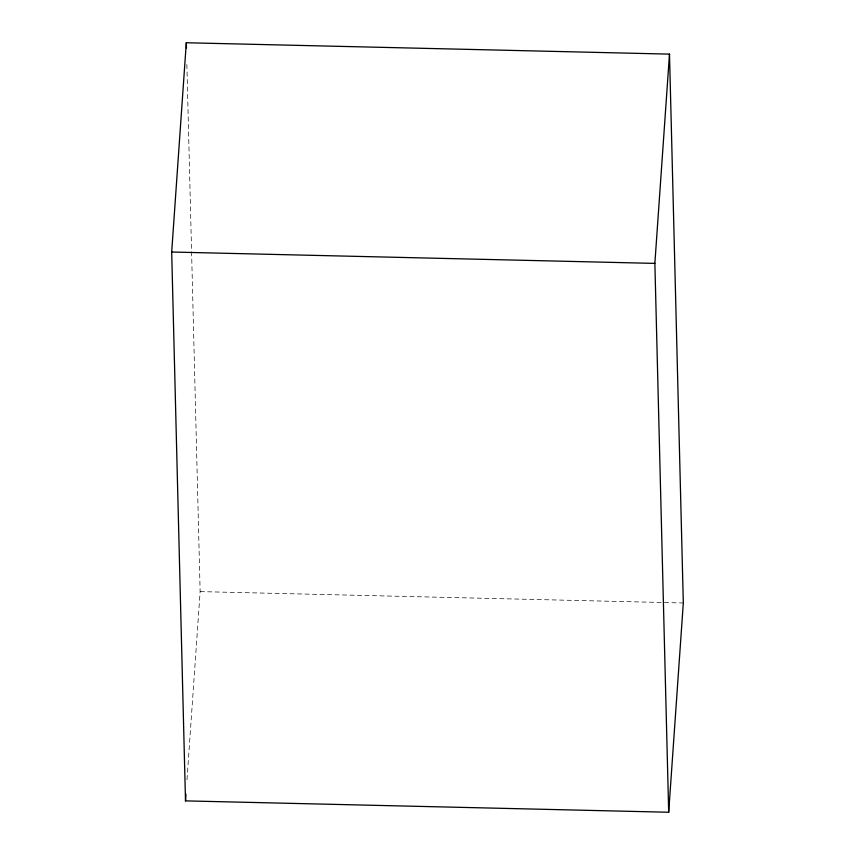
<?xml version="1.0" encoding="UTF-8"?>
<svg xmlns="http://www.w3.org/2000/svg" width="855" height="855" viewBox="0 0 855 855"><rect width="100%" height="100%" fill="white"/><g stroke="black" fill="none" stroke-linecap="round" stroke-linejoin="round"><path stroke-width="0.64" stroke-dasharray="4.28 3.21" d="M186.989 779.685L200.134 591.607L186.828 62.778M200.134 591.607L683.316 602.978"/><path stroke-width="1.28" d="M171.684 252.022L186.315 42.75L669.497 54.122L683.316 602.978L668.685 812.25L185.503 800.879L171.684 252.022L654.866 263.393L668.685 812.25M185.503 800.879L185.963 794.252M654.866 263.393L669.497 54.122M186.315 42.75L186.454 48.094"/></g></svg>
